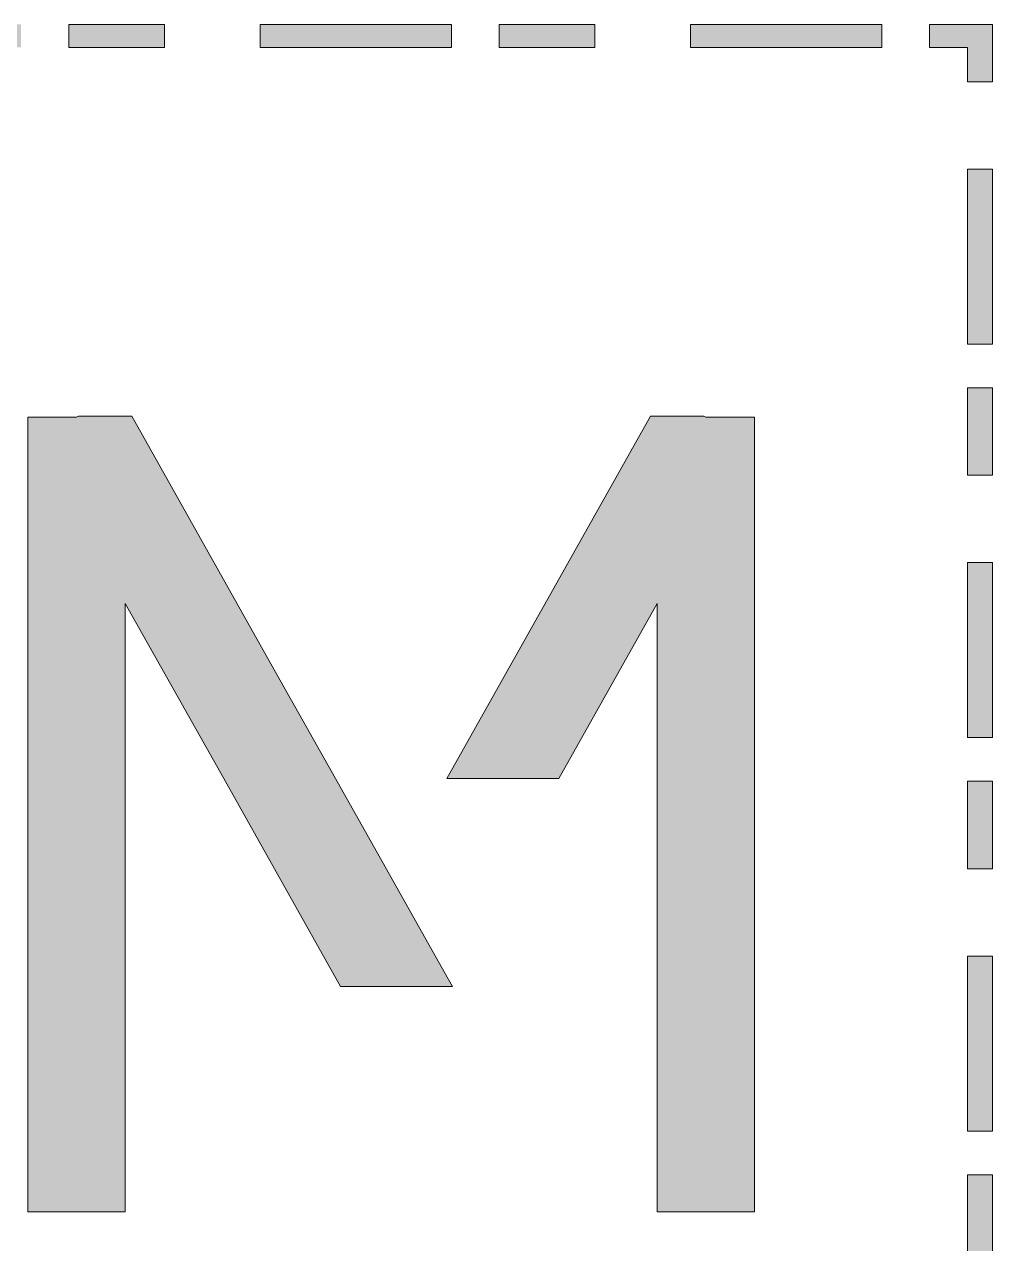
# Model space of a CAD drawing. Header units: inches. Extents: x 77.1 to 123.5, y -169 to -147.1.
# Drawn here: x 111.97 to 123.49, y -161.58 to -147.08 of the extents above; entities that cross this region are included whole.
import ezdxf

# ---------------------------------------------------------------- set-up
doc = ezdxf.new("R2010")
doc.units = ezdxf.units.IN
doc.header["$MEASUREMENT"] = 0
doc.layers.add('Livello 1', color=7, linetype='Continuous')

# ---------------------------------------------------------------- blocks, each defined once
blk = doc.blocks.new('block 3')
at = {"layer": 'Livello 1', "true_color": 0x1c1c1b}
h = blk.add_hatch(color=250, dxfattribs=at)
h.dxf.hatch_style = 2
h.paths.add_polyline_path([(81.803, -147.357), (82.94, -147.357), (82.94, -147.084), (81.803, -147.084)])
h.paths.add_polyline_path([(84.077, -147.357), (86.351, -147.357), (86.351, -147.084), (84.077, -147.084)])
h.paths.add_polyline_path([(86.919, -147.357), (88.056, -147.357), (88.056, -147.084), (86.919, -147.084)])
h.paths.add_polyline_path([(89.193, -147.357), (91.467, -147.357), (91.467, -147.084), (89.193, -147.084)])
h.paths.add_polyline_path([(92.036, -147.357), (93.173, -147.357), (93.173, -147.084), (92.036, -147.084)])
h.paths.add_polyline_path([(94.31, -147.357), (96.584, -147.357), (96.584, -147.084), (94.31, -147.084)])
h.paths.add_polyline_path([(97.152, -147.357), (98.289, -147.357), (98.289, -147.084), (97.152, -147.084)])
h.paths.add_polyline_path([(99.426, -147.357), (101.7, -147.357), (101.7, -147.084), (99.426, -147.084)])
h.paths.add_polyline_path([(102.269, -147.357), (103.406, -147.357), (103.406, -147.084), (102.269, -147.084)])
h.paths.add_polyline_path([(104.542, -147.357), (106.817, -147.357), (106.817, -147.084), (104.542, -147.084)])
h.paths.add_polyline_path([(107.385, -147.357), (108.522, -147.357), (108.522, -147.084), (107.385, -147.084)])
h.paths.add_polyline_path([(109.659, -147.357), (111.933, -147.357), (111.933, -147.084), (109.659, -147.084)])
h.paths.add_polyline_path([(112.501, -147.357), (113.638, -147.357), (113.638, -147.084), (112.501, -147.084)])
h.paths.add_polyline_path([(114.776, -147.357), (117.05, -147.357), (117.05, -147.084), (114.776, -147.084)])
h.paths.add_polyline_path([(117.618, -147.357), (118.755, -147.357), (118.755, -147.084), (117.618, -147.084)])
h.paths.add_polyline_path([(119.892, -147.357), (122.166, -147.357), (122.166, -147.084), (119.892, -147.084)])
h = blk.add_hatch(color=250, dxfattribs=at)
h.dxf.hatch_style = 2
h.paths.add_polyline_path([(123.185, -147.767), (123.485, -147.767), (123.485, -147.084), (122.734, -147.084), (122.734, -147.357), (123.185, -147.357)])
h = blk.add_hatch(color=250, dxfattribs=at)
h.dxf.hatch_style = 2
h.paths.add_polyline_path([(123.185, -150.886), (123.485, -150.886), (123.485, -148.807), (123.185, -148.807)])
h = blk.add_hatch(color=250, dxfattribs=at)
h.dxf.hatch_style = 2
h.paths.add_polyline_path([(123.185, -164.921), (123.485, -164.921), (123.485, -162.841), (123.185, -162.841)])
h.paths.add_polyline_path([(123.185, -161.802), (123.485, -161.802), (123.485, -160.761), (123.185, -160.761)])
h.paths.add_polyline_path([(123.185, -160.242), (123.485, -160.242), (123.485, -158.162), (123.185, -158.162)])
h.paths.add_polyline_path([(123.185, -157.123), (123.485, -157.123), (123.485, -156.083), (123.185, -156.083)])
h.paths.add_polyline_path([(123.185, -155.564), (123.485, -155.564), (123.485, -153.484), (123.185, -153.484)])
h.paths.add_polyline_path([(123.185, -152.445), (123.485, -152.445), (123.485, -151.405), (123.185, -151.405)])
at = {"layer": 'Livello 1', "lineweight": 0}
for points in [[(112.501, -147.357), (113.638, -147.357), (113.638, -147.084), (112.501, -147.084), (112.501, -147.357)], [(114.776, -147.357), (117.05, -147.357), (117.05, -147.084), (114.776, -147.084), (114.776, -147.357)], [(117.618, -147.357), (118.755, -147.357), (118.755, -147.084), (117.618, -147.084), (117.618, -147.357)], [(119.892, -147.357), (122.166, -147.357), (122.166, -147.084), (119.892, -147.084), (119.892, -147.357)], [(123.185, -147.767), (123.485, -147.767), (123.485, -147.084), (122.734, -147.084), (122.734, -147.357), (123.185, -147.357), (123.185, -147.767)], [(123.185, -150.886), (123.485, -150.886), (123.485, -148.807), (123.185, -148.807), (123.185, -150.886)], [(123.185, -152.445), (123.485, -152.445), (123.485, -151.405), (123.185, -151.405), (123.185, -152.445)], [(123.185, -155.564), (123.485, -155.564), (123.485, -153.484), (123.185, -153.484), (123.185, -155.564)], [(123.185, -157.123), (123.485, -157.123), (123.485, -156.083), (123.185, -156.083), (123.185, -157.123)], [(123.185, -160.242), (123.485, -160.242), (123.485, -158.162), (123.185, -158.162), (123.185, -160.242)], [(123.185, -161.802), (123.485, -161.802), (123.485, -160.761), (123.185, -160.761), (123.185, -161.802)]]:
    blk.add_lwpolyline(points, dxfattribs=at)
blk = doc.blocks.new('block 7')
at = {"layer": 'Livello 1', "true_color": 0x1c1c1b}
h = blk.add_hatch(color=250, dxfattribs=at)
h.dxf.hatch_style = 2
h.paths.add_polyline_path([(116.997, -156.049), (118.326, -156.049), (119.495, -153.968), (119.495, -161.203), (120.654, -161.203), (120.654, -151.756), (120.075, -151.756), (120.05, -151.743), (119.418, -151.743)])
h.paths.add_polyline_path([(112.014, -151.756), (112.014, -161.203), (113.172, -161.203), (113.172, -153.968), (114.343, -156.049), (115.733, -158.522), (117.062, -158.522), (116.998, -158.411), (116.334, -157.228), (115.671, -156.049), (114.976, -154.814), (113.249, -151.743), (112.618, -151.743), (112.594, -151.756)])
at = {"layer": 'Livello 1', "lineweight": 0}
for points in [[(112.014, -151.756), (112.014, -161.203), (113.172, -161.203), (113.172, -153.968), (114.343, -156.049), (115.733, -158.522), (117.062, -158.522), (116.998, -158.411), (116.334, -157.228), (115.671, -156.049), (114.976, -154.814), (113.249, -151.743), (112.618, -151.743), (112.594, -151.756), (112.014, -151.756)], [(116.997, -156.049), (118.326, -156.049), (119.495, -153.968), (119.495, -161.203), (120.654, -161.203), (120.654, -151.756), (120.075, -151.756), (120.05, -151.743), (119.418, -151.743), (116.997, -156.049)]]:
    blk.add_lwpolyline(points, dxfattribs=at)
blk = doc.blocks.new('block 2')
at = {"layer": 'Livello 1'}
for name in ['block 3', 'block 7']:
    blk.add_blockref(name, (0, 0), dxfattribs=at)

msp = doc.modelspace()

# ---------------------------------------------------------------- block references
at = {"layer": 'Livello 1'}
msp.add_blockref('block 2', (0, 0), dxfattribs=at)

doc.saveas('drawing.dxf')
